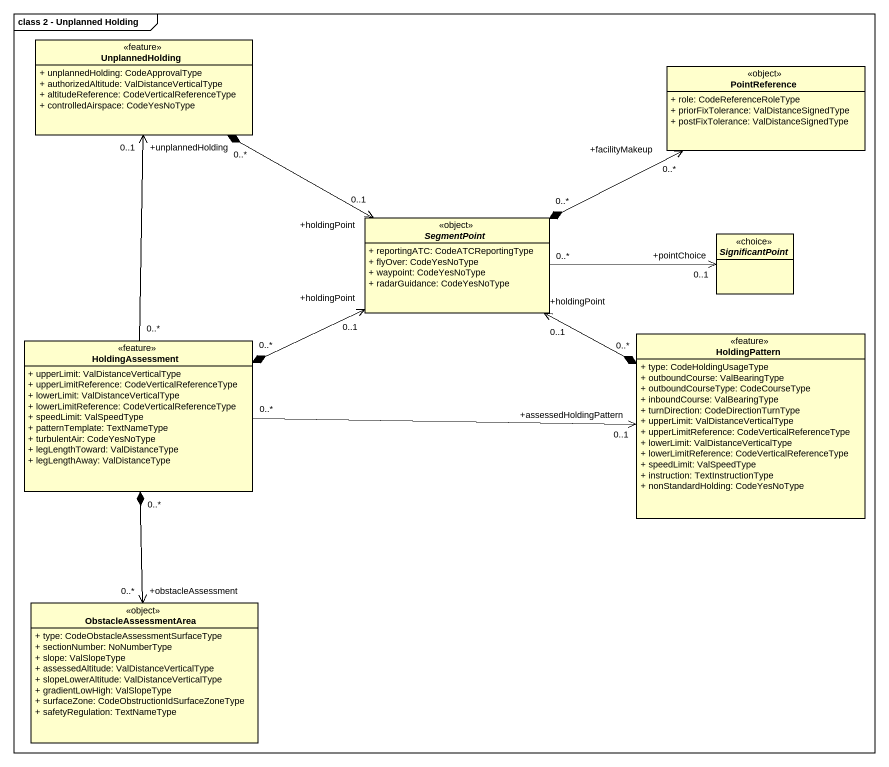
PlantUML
@startuml
mainframe class 2 - Unplanned Holding
hide circle
hide empty members
skinparam classAttributeIconSize 0
class UnplannedHolding <<feature>> {
  + unplannedHolding: CodeApprovalType
  + authorizedAltitude: ValDistanceVerticalType
  + altitudeReference: CodeVerticalReferenceType
  + controlledAirspace: CodeYesNoType
}
class PointReference <<object>> {
  + role: CodeReferenceRoleType
  + priorFixTolerance: ValDistanceSignedType
  + postFixTolerance: ValDistanceSignedType
}
abstract class SegmentPoint <<object>> {
  + reportingATC: CodeATCReportingType
  + flyOver: CodeYesNoType
  + waypoint: CodeYesNoType
  + radarGuidance: CodeYesNoType
}
abstract class SignificantPoint <<choice>>
class HoldingAssessment <<feature>> {
  + upperLimit: ValDistanceVerticalType
  + upperLimitReference: CodeVerticalReferenceType
  + lowerLimit: ValDistanceVerticalType
  + lowerLimitReference: CodeVerticalReferenceType
  + speedLimit: ValSpeedType
  + patternTemplate: TextNameType
  + turbulentAir: CodeYesNoType
  + legLengthToward: ValDistanceType
  + legLengthAway: ValDistanceType
}
class HoldingPattern <<feature>> {
  + type: CodeHoldingUsageType
  + outboundCourse: ValBearingType
  + outboundCourseType: CodeCourseType
  + inboundCourse: ValBearingType
  + turnDirection: CodeDirectionTurnType
  + upperLimit: ValDistanceVerticalType
  + upperLimitReference: CodeVerticalReferenceType
  + lowerLimit: ValDistanceVerticalType
  + lowerLimitReference: CodeVerticalReferenceType
  + speedLimit: ValSpeedType
  + instruction: TextInstructionType
  + nonStandardHolding: CodeYesNoType
}
class ObstacleAssessmentArea <<object>> {
  + type: CodeObstacleAssessmentSurfaceType
  + sectionNumber: NoNumberType
  + slope: ValSlopeType
  + assessedAltitude: ValDistanceVerticalType
  + slopeLowerAltitude: ValDistanceVerticalType
  + gradientLowHigh: ValSlopeType
  + surfaceZone: CodeObstructionIdSurfaceZoneType
  + safetyRegulation: TextNameType
}
UnplannedHolding "0..*" *-right-> "+holdingPoint\n0..1" SegmentPoint
SegmentPoint "0..*" *-right-> "+facilityMakeup\n0..*" PointReference
SegmentPoint "0..*" -right-> "+pointChoice\n0..1" SignificantPoint
HoldingAssessment "0..*" -up-> "+unplannedHolding\n0..1" UnplannedHolding
HoldingAssessment "0..*" *-right-> "+holdingPoint\n0..1" SegmentPoint
HoldingAssessment "0..*" -right-> "+assessedHoldingPattern\n0..1" HoldingPattern
HoldingPattern "0..*" *-left-> "+holdingPoint\n0..1" SegmentPoint
ObstacleAssessmentArea "+obstacleAssessment\n0..*" <-up-* "0..*" HoldingAssessment
@enduml
